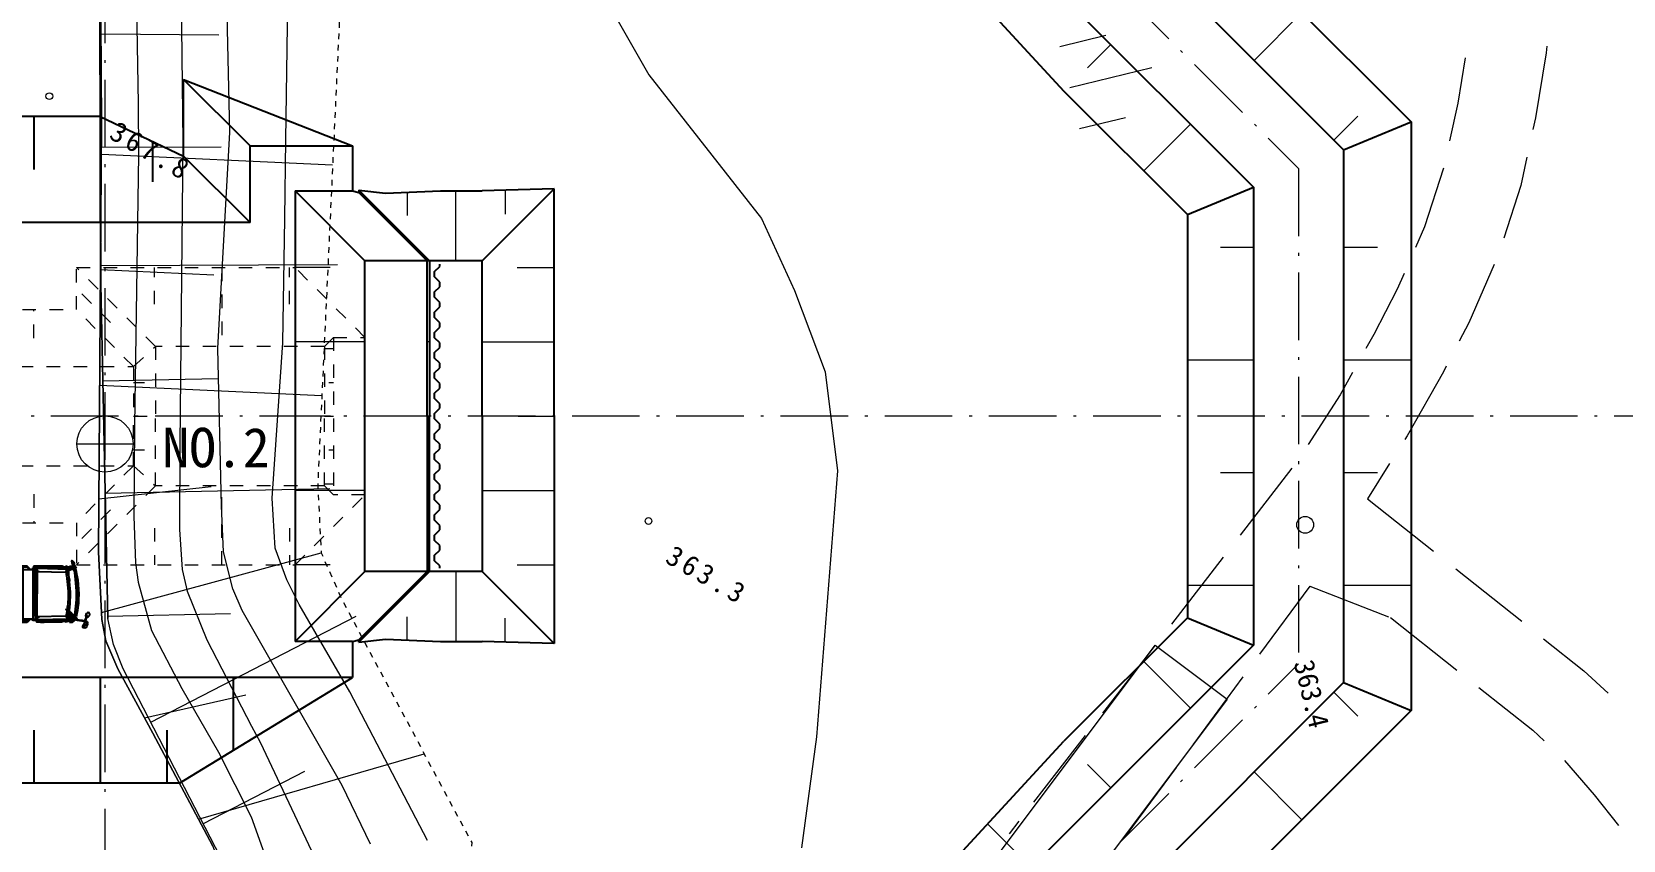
# Model space of a CAD drawing. Header units: millimetres. Extents: x -2078669 to -1085629, y -5987148 to 310365.
# Drawn here: x -1704799 to -1634178, y -1069783 to -1033885 of the extents above; entities that cross this region are included whole.
import ezdxf

# ---------------------------------------------------------------- set-up
doc = ezdxf.new("R2010")
doc.units = ezdxf.units.MM
doc.header["$LTSCALE"] = 500
for name, pattern in [('561019', [1, 0.5, -0.5]), ('SXF_一点短鎖線', [9.25, 6, -1.5, 0.25, -1.5]), ('SXF_跳び破線', [12, 6, -6])]:
    doc.linetypes.add(name, pattern=pattern)
for name, color, linetype, lineweight in [('D-BGD', 7, 'Continuous', 13), ('D-BMK', 2, 'SXF_一点短鎖線', 13), ('D-BMK-HTXT', 7, 'Continuous', 13), ('D-BMK-OTRS', 7, 'Continuous', 13), ('D-BYP-STR1', 2, 'Continuous', 13), ('D-BYP-STR2', 6, 'Continuous', 25), ('D-BYP-STR4', 6, 'Continuous', 25), ('D-BYP-STR8', 5, 'Continuous', 25), ('D-BYP-STRA', 1, 'Continuous', 25), ('D-BYP-STRB', 5, 'Continuous', 25), ('●予備設計_LP横断', 7, 'Continuous', 13)]:
    doc.layers.add(name, color=color, linetype=linetype, lineweight=lineweight)
doc.styles.add('MS ゴシック', font='MS Gothic.ttf')

# ---------------------------------------------------------------- blocks, each defined once
blk = doc.blocks.new('M7312')
at = {"layer": '●予備設計_LP横断', "linetype": 'Continuous', "lineweight": 20}
blk.add_circle((0, -0.001), 0.15, dxfattribs=at)
blk = doc.blocks.new('河川平面')
at = {"layer": 'D-BGD', "linetype": 'Continuous'}
for p, q in [((1609238, -2766470), (1614464, -2766521)), ((1651783, -2767035), (1653823, -2766540)), ((1652225, -2768857), (1655869, -2767971)), ((1652667, -2770680), (1654708, -2770184)), ((1609209, -2771511), (1614564, -2771486)), ((1609254, -2771817), (1619516, -2772295)), ((1609236, -2776763), (1619734, -2776719)), ((1609215, -2776945), (1614246, -2777180)), ((1609323, -2781888), (1614441, -2781774)), ((1609177, -2782074), (1619038, -2782534)), ((1662090, -2785764, 363402), (1659797, -2788731, 363430)), ((1666424, -2785556, 363405), (1665440, -2787120, 363360)), ((1609138, -2787126), (1614121, -2786576)), ((1609423, -2786871), (1619389, -2786671)), ((1665440, -2787120, 363360), (1668378, -2789450, 363317)), ((1609259, -2792174), (1619008, -2789521)), ((1659033, -2789720, 363439), (1656740, -2792687, 363467)), ((1669358, -2790227, 363303), (1672296, -2792557, 363260)), ((1662877, -2790999, 363310), (1660652, -2794018, 363366)), ((1662877, -2790999, 363310), (1666372, -2792357, 363310)), ((1609527, -2792329), (1614990, -2792216)), ((1611452, -2797046), (1620560, -2792338)), ((1666469, -2792395, 363310), (1669405, -2794727, 363268)), ((1655975, -2793677, 363477), (1653682, -2796644, 363505)), ((1659912, -2795023, 363384), (1657688, -2798043, 363440)), ((1611174, -2796846), (1615671, -2795821)), ((1652918, -2797632, 363514), (1650625, -2800600, 363542)), ((1613564, -2801355), (1623583, -2798449)), ((1613780, -2801544), (1618279, -2799216)), ((1656947, -2799049, 363459), (1654723, -2802068, 363515)), ((1649548, -2802003, 363555), (1649983, -2801431, 363550))]:
    blk.add_line(p, q, dxfattribs=at)
at = {"layer": 'D-BGD', "linetype": 'Continuous', "flags": 128}
for points in [[(1614196, -2802555), (1611544, -2797523), (1610785, -2796134), (1609990, -2794678), (1609448, -2793437), (1609275, -2792488), (1609120, -2789483), (1609265, -2770458), (1609158, -2754356), (1608991, -2733247), (1608817, -2713807), (1608555, -2699081), (1609014, -2666342), (1609021, -2620514)], [(1608555, -2699081), (1608817, -2713807), (1608991, -2733247), (1609158, -2754356), (1609265, -2770458), (1609120, -2789483)], [(1609120, -2789483), (1609275, -2792488), (1609448, -2793437), (1609990, -2794678), (1610785, -2796134), (1611544, -2797523), (1614196, -2802555), (1615082, -2805064), (1615231, -2805958), (1615273, -2807092), (1615472, -2812388), (1615628, -2817764), (1615471, -2822577), (1615363, -2823344), (1615029, -2824221), (1612556, -2828756), (1610099, -2832855), (1609457, -2834072), (1609409, -2834630), (1609279, -2836167)], [(1624340, -2870692), (1622973, -2865288), (1622060, -2860204), (1621936, -2855896), (1622101, -2850193), (1622392, -2845766), (1623449, -2840970), (1624701, -2837344), (1626776, -2832753), (1629062, -2829134), (1631526, -2825504), (1635922, -2820190), (1637930, -2817762), (1645470, -2807698), (1656020, -2793627), (1659220, -2796026)], [(1659220, -2796026), (1648671, -2810097), (1641073, -2820237), (1639084, -2822643), (1634729, -2827907), (1632408, -2831326), (1630307, -2834654), (1628422, -2838824), (1627305, -2842057), (1626363, -2846332), (1626097, -2850383), (1625937, -2855896), (1626050, -2859790), (1626886, -2864443), (1628320, -2870115), (1628491, -2870692)]]:
    blk.add_lwpolyline(points, dxfattribs=at)
for points, elevation in [([(1610013, -2620514), (1610004, -2655012), (1609981, -2662598), (1609913, -2668183), (1609452, -2691949), (1609445, -2695730), (1609534, -2701509), (1610811, -2765298), (1610885, -2769571), (1610897, -2771846), (1610716, -2783859), (1610693, -2787913), (1610772, -2789970), (1610879, -2790832), (1611484, -2792973), (1612825, -2795553), (1614449, -2798377), (1615902, -2801242), (1616987, -2804270)], 367000), ([(1611715, -2620514), (1611197, -2668195), (1611105, -2685482), (1611228, -2700780), (1611946, -2745632), (1612011, -2749082), (1612060, -2750532), (1612325, -2753298), (1612593, -2757485), (1612783, -2763612), (1612864, -2771282), (1612734, -2784705), (1612727, -2788483), (1612845, -2790265), (1613065, -2791226), (1613931, -2793393), (1615912, -2797217), (1616301, -2797929), (1618572, -2802762)], 366000), ([(1621190, -2802460), (1619945, -2799860), (1615503, -2792088), (1615083, -2791125), (1614669, -2789480), (1614591, -2787428), (1614424, -2780447), (1614954, -2770848), (1614660, -2757775), (1613687, -2747587), (1613373, -2737098), (1613203, -2724566), (1612724, -2704239), (1612726, -2695354), (1612599, -2678222), (1612988, -2655305), (1612966, -2630582), (1613359, -2620514)], 365000), ([(1623725, -2802293), (1620285, -2795694), (1618029, -2791812), (1617489, -2790721), (1616969, -2789309), (1616837, -2787094), (1617312, -2780196), (1617397, -2774676), (1617446, -2771179), (1617614, -2759007), (1617664, -2755279), (1617387, -2752525), (1616960, -2744706), (1616414, -2735865), (1615549, -2723449), (1615307, -2713395), (1614941, -2697350), (1614969, -2677393), (1615114, -2657274), (1614817, -2649187), (1615162, -2637051), (1615483, -2631247), (1615858, -2622408), (1615920, -2620514)], 364000), ([(1617118, -2692517), (1617295, -2704845), (1617707, -2719180), (1618258, -2729775), (1619284, -2738394), (1620512, -2741723), (1621690, -2743916), (1623569, -2746498), (1626274, -2750869), (1627187, -2753428), (1627773, -2755690), (1628854, -2759670), (1629723, -2761569), (1633551, -2768293), (1638543, -2774672), (1640014, -2777876), (1641376, -2781486), (1641915, -2785883), (1640984, -2797690), (1640322, -2802625)], 363000)]:
    blk.add_lwpolyline(points, dxfattribs=dict(at, elevation=elevation))
at = {"layer": 'D-BGD', "linetype": '561019', "flags": 128}
blk.add_lwpolyline([(1618950, -2620514), (1618959, -2621129), (1618665, -2658302), (1618663, -2658627), (1618571, -2661701), (1617747, -2689368), (1618403, -2710987), (1619104, -2730441), (1619135, -2731637), (1619943, -2763133), (1618853, -2786511), (1619008, -2789521), (1619927, -2791602), (1625688, -2802391), (1625125, -2825293), (1624564, -2827572), (1623496, -2829911), (1618630, -2838640), (1618342, -2840170), (1618771, -2861642), (1618913, -2870692)], dxfattribs=at)
at = {"layer": 'D-BGD', "linetype": 'Continuous', "extrusion": (0.011, -0.016721, 0.9998), "elevation": 427950}
blk.add_lwpolyline([(-126043, -3221876), (-127420, -3223375), (-128646, -3224574)], dxfattribs=at)
at = {"layer": 'D-BGD', "linetype": 'Continuous', "extrusion": (0.003297, -0.014377, 0.999891), "elevation": 408654}
blk.add_lwpolyline([(1672190, -2761438), (1672166, -2761730), (1671685, -2764614), (1671574, -2765135)], dxfattribs=at)
at = {"layer": 'D-BGD', "linetype": 'Continuous', "extrusion": (0.637031, -0.216842, 0.73971), "elevation": 1933013}
blk.add_lwpolyline([(-2086799, -1584962), (-2089538, -1585018), (-2090541, -1584904)], dxfattribs=at)
at = {"layer": 'D-BGD', "linetype": 'Continuous', "extrusion": (0.006544, -0.014921, 0.999867), "elevation": 415583}
blk.add_lwpolyline([(1670106, -2766054), (1669839, -2767311), (1669077, -2769655)], dxfattribs=at)
at = {"layer": 'D-BGD', "linetype": 'Continuous', "extrusion": (-0.684496, 0.348215, 0.640478), "elevation": -1878045}
blk.add_lwpolyline([(1717192, 2039316), (1720014, 2039574), (1720930, 2039565)], dxfattribs=at)
at = {"layer": 'D-BGD', "linetype": 'Continuous', "extrusion": (0.027922, -0.031077, 0.999127), "elevation": 496062}
blk.add_lwpolyline([(-620640, -3163729), (-621711, -3164088), (-624238, -3164783)], dxfattribs=at)
at = {"layer": 'D-BGD', "linetype": 'Continuous', "extrusion": (-0.178485, 0.087118, 0.980078), "elevation": -183936}
blk.add_lwpolyline([(1767339, 2737775), (1767624, 2737768), (1770888, 2737563), (1771081, 2737542)], dxfattribs=at)
at = {"layer": 'D-BGD', "linetype": 'Continuous', "extrusion": (-0.0135, -0.035404, 0.999282), "elevation": 439292}
blk.add_lwpolyline([(2558692, -1998658), (2560862, -1999344), (2562227, -1999898)], dxfattribs=at)
at = {"layer": 'D-BGD', "linetype": 'Continuous', "extrusion": (-0.040229, -0.068491, 0.99684), "elevation": 486376}
blk.add_lwpolyline([(2856124, -1530677), (2859144, -1531106), (2859828, -1531257)], dxfattribs=at)
at = {"layer": 'D-BGD', "linetype": 'Continuous', "extrusion": (0.426372, 0.34905, 0.834488), "elevation": 40004}
blk.add_lwpolyline([(-3226130, 598530), (-3228142, 598479), (-3229880, 598513)], dxfattribs=at)
at = {"layer": 'D-BGD', "linetype": 'Continuous'}
for points in [[(1615473, -2813810, 368400), (1615503, -2805510, 368350), (1615442, -2805095, 368370), (1615373, -2804813, 368380), (1615226, -2804347, 368420), (1610224, -2794667, 368260), (1609794, -2793590, 368280), (1609534, -2792437, 368300), (1609236, -2777605, 368510), (1609158, -2758979, 368490), (1609245, -2738601, 368470), (1609119, -2714860, 368280), (1609038, -2675632, 368370), (1609172, -2662075, 368370), (1609082, -2627858, 368360), (1609044, -2620514, 368307)], [(1609119, -2714860, 368280), (1609245, -2738601, 368470), (1609158, -2758979, 368490), (1609236, -2777605, 368510), (1609534, -2792437, 368300)], [(1667071, -2777112, 363442), (1666765, -2777812, 363500), (1665726, -2779822, 363480), (1665371, -2780449, 363471)], [(1615473, -2813810, 368400), (1615503, -2805510, 368350), (1615442, -2805095, 368370), (1615373, -2804813, 368380), (1615226, -2804347, 368420), (1610224, -2794667, 368260), (1609794, -2793590, 368280), (1609534, -2792437, 368300)]]:
    blk.add_polyline3d(points, dxfattribs=at)
blk.add_circle((1662676, -2788277, 363380), 375, dxfattribs=at)
at = {"layer": 'D-BGD', "linetype": 'Continuous', "lineweight": 20, "xscale": 1000, "yscale": 1000, "zscale": 1000, "rotation": 330.1091246385173}
for p in [(1606945, -2769242, 367818), (1633536, -2788108, 363288)]:
    blk.add_blockref('M7312', p, dxfattribs=at)
at = {"layer": 'D-BGD', "linetype": 'Continuous', "style": 'MS ゴシック'}
blk.add_text('363.4', height=900, rotation=283.66942, dxfattribs=at).set_placement((1662163, -2794404))
at = {"layer": 'D-BGD', "linetype": 'Continuous', "char_height": 900, "attachment_point": 7, "rotation": 330.10912, "line_spacing_factor": 0.722892, "style": 'MS ゴシック'}
for s, insert in [('\\T1.284;367.8', (1609538, -2771104, 367818)), ('\\T1.284;363.3', (1634216, -2789936, 363288))]:
    blk.add_mtext(s, dxfattribs=dict(at, insert=insert))
blk = doc.blocks.new('A$C6c6b6068')
at = {"layer": 'D-BYP-STRB'}
for p, q in [((7303, 2825), (7280, 2806)), ((7398, 2671), (7303, 2825)), ((292, 2654), (0, 2654)), ((0, 2654), (0, 2620)), ((0, 420), (0, 2620)), ((0, 2620), (5469, 2620)), ((42, 2620), (42, 420)), ((5038, 2687), (97, 2687)), ((97, 2687), (97, 354)), ((292, 2687), (292, 2620)), ((3595, 2765), (968, 2765)), ((968, 2765), (968, 2687)), ((2120, 2465), (1230, 2465)), ((2120, 2165), (1230, 2165)), ((3392, 2465), (2502, 2465)), ((3392, 2165), (2502, 2165)), ((3595, 2711), (3595, 2765)), ((3673, 2711), (3595, 2711)), ((3728, 2765), (3673, 2711)), ((3746, 2720), (3713, 2687)), ((5217, 2765), (3728, 2765)), ((5214, 2720), (3746, 2720)), ((4707, 2687), (4707, 2620)), ((5038, 354), (5038, 2687)), ((5310, 2620), (5214, 2720)), ((5357, 2620), (5217, 2765)), ((5317, 2661), (5293, 2638)), ((5555, 2645), (5428, 2646)), ((5469, 2620), (5469, 420)), ((5470, 2127), (5553, 2087)), ((5552, 2209), (5479, 2173)), ((5479, 2173), (5554, 2144)), ((5555, 2770), (5550, 638)), ((5592, 2474), (5591, 2770)), ((7097, 2722), (5593, 2723)), ((5651, 2513), (5650, 535)), ((6935, 2486), (5651, 2513)), ((5666, 2723), (5712, 2660)), ((5762, 2723), (5807, 2661)), ((6089, 2723), (6086, 2656)), ((6167, 2771), (6167, 2654)), ((6194, 2723), (6264, 2651)), ((6936, 2774), (6892, 2722)), ((7029, 2722), (6936, 2774)), ((7057, 2498), (6992, 2497)), ((7008, 2549), (7042, 2653)), ((7047, 2542), (7008, 2549)), ((7042, 2653), (7330, 2784)), ((7080, 2629), (7047, 2542)), ((7345, 2750), (7080, 2629)), ((7323, 2702), (7266, 2636)), ((7280, 2806), (7297, 2770)), ((7294, 2579), (7398, 2671)), ((7311, 2734), (7323, 2702)), ((7398, 2671), (7323, 2702)), ((7102, 2062), (7001, 2062)), ((2120, 875), (1230, 875)), ((3392, 875), (2502, 875)), ((5550, 1004), (5475, 963)), ((5550, 954), (5475, 915)), ((5475, 915), (5550, 866)), ((5524, 600), (5524, 880)), ((7110, 992), (7004, 993)), ((0, 387), (0, 420)), ((5469, 420), (0, 420)), ((292, 387), (0, 387)), ((97, 354), (5038, 354)), ((292, 420), (292, 354)), ((968, 275), (968, 354)), ((3595, 275), (968, 275)), ((2120, 575), (1230, 575)), ((3392, 575), (2502, 575)), ((3673, 330), (3595, 330)), ((3595, 330), (3595, 275)), ((3728, 275), (3673, 330)), ((5217, 275), (3728, 275)), ((4704, 420), (4704, 354)), ((5038, 354), (5195, 354)), ((5082, 420), (5082, 354)), ((5195, 354), (5195, 420)), ((5357, 420), (5217, 275)), ((5294, 404), (5319, 381)), ((5424, 391), (5424, 420)), ((5484, 362), (5424, 391)), ((5588, 403), (5426, 402)), ((5594, 363), (5484, 362)), ((5705, 390), (5524, 600)), ((5588, 372), (5588, 522)), ((5627, 331), (5588, 372)), ((7098, 331), (5627, 331)), ((5650, 535), (6937, 557)), ((5705, 390), (5670, 331)), ((6989, 416), (5705, 390)), ((5806, 391), (5763, 331)), ((6090, 398), (6088, 332)), ((6161, 399), (6163, 277)), ((6263, 401), (6196, 331)), ((6938, 277), (6876, 330)), ((7044, 331), (6938, 277)), ((7856, 575), (7753, 349)), ((7803, 339), (7895, 560)), ((7895, 560), (7856, 575))]:
    blk.add_line(p, q, dxfattribs=at)
for centre, major_axis in [((1230, 2615), (0, 150)), ((1230, 2315), (0, 150)), ((2502, 2615), (0, 150)), ((2502, 2315), (0, 150)), ((2120, 725), (0, -150)), ((3392, 725), (0, -150)), ((2120, 425), (0, -150)), ((3392, 425), (0, -150))]:
    blk.add_ellipse(centre, major_axis=major_axis, ratio=0.433333, start_param=0, end_param=3.141593, dxfattribs=at)
at = {"layer": 'D-BYP-STRB', "extrusion": (0, 0, -1)}
for centre, major_axis in [((2120, 2615), (0, 150)), ((2120, 2315), (0, 150)), ((3392, 2615), (0, 150)), ((3392, 2315), (0, 150)), ((1230, 725), (0, -150)), ((2502, 725), (0, -150)), ((1230, 425), (0, -150)), ((2502, 425), (0, -150))]:
    blk.add_ellipse(centre, major_axis=major_axis, ratio=0.433333, start_param=0, end_param=3.141593, dxfattribs=at)
at = {"layer": 'D-BYP-STRB'}
for points, knots in [([(7303, 2825), (7305, 2844), (7291, 2878), (7287, 2891), (7282, 2905), (7251, 2972), (7243, 2980), (7235, 2988), (7212, 3003), (7201, 3003), (7190, 3003), (7175, 3000), (7175, 2990), (7175, 2980), (7185, 2957), (7190, 2943), (7194, 2930), (7238, 2802), (7238, 2802)], [0, 0, 0, 0, 1, 1, 1, 2, 2, 2, 3, 3, 3, 4, 4, 4, 5, 5, 5, 6, 6, 6, 6]), ([(5491, 2686), (5491, 2686), (5434, 2663), (5432, 2658), (5429, 2652), (5423, 2626), (5425, 2620)], [1, 1, 1, 1, 2, 2, 2, 3, 3, 3, 3]), ([(6845, 2722), (6836, 2725), (6794, 2771), (6718, 2771), (6696, 2771), (5491, 2770), (5491, 2770)], [0, 0, 0, 0, 1, 1, 1, 2, 2, 2, 2]), ([(6968, 2630), (6968, 2630), (5732, 2672), (5700, 2659), (5668, 2646), (5595, 2516), (5592, 2474), (5589, 2433), (5586, 1520), (5586, 1520)], [0, 0, 0, 0, 1, 1, 1, 2, 2, 2, 3, 3, 3, 3]), ([(5591, 2676), (5591, 2676), (5642, 2611), (5656, 2597), (5669, 2584), (5745, 2520), (5763, 2513)], [1, 1, 1, 1, 2, 2, 2, 3, 3, 3, 3]), ([(5684, 2576), (5659, 2547), (5621, 2481), (5621, 2452), (5621, 2423), (5617, 644), (5617, 628), (5617, 612), (5620, 572), (5623, 556)], [0, 0, 0, 0, 1, 1, 1, 2, 2, 2, 3, 3, 3, 3]), ([(6984, 2602), (6968, 2598), (6947, 2573), (6935, 2540), (6922, 2507), (6930, 2528), (6943, 2462), (6955, 2396), (7038, 1856), (7038, 1520)], [0, 0, 0, 0, 1, 1, 1, 2, 2, 2, 3, 3, 3, 3]), ([(7026, 2604), (7021, 2601), (7008, 2597), (7004, 2597), (7000, 2597), (6985, 2599), (6980, 2605), (6975, 2611), (6968, 2623), (6968, 2630), (6968, 2636), (7097, 2700), (7097, 2700)], [0, 0, 0, 0, 1, 1, 1, 2, 2, 2, 3, 3, 3, 4, 4, 4, 4]), ([(6990, 2509), (6990, 2509), (6994, 2540), (7001, 2544), (7008, 2549), (7006, 2552), (7009, 2552)], [2, 2, 2, 2, 3, 3, 3, 4, 4, 4, 4]), ([(7064, 2415), (7047, 2415), (6990, 2422), (6990, 2448), (6990, 2474), (6990, 2509), (6990, 2509)], [0, 0, 0, 0, 1, 1, 1, 2, 2, 2, 2]), ([(7033, 2240), (7031, 2244), (7027, 2249), (7027, 2253), (7027, 2257), (7036, 2263), (7036, 2263)], [11, 11, 11, 11, 12, 12, 12, 13, 13, 13, 13]), ([(7036, 2263), (7047, 2257), (7061, 2251), (7069, 2245), (7076, 2240), (7077, 2241), (7081, 2223), (7084, 2204), (7094, 2125), (7093, 2112), (7093, 2098), (7088, 2095), (7083, 2091), (7078, 2088), (7068, 2082), (7065, 2081), (7061, 2080), (7050, 2079), (7050, 2085), (7050, 2090), (7050, 2097), (7056, 2101), (7062, 2104), (7071, 2102), (7076, 2112), (7080, 2122), (7072, 2209), (7067, 2219), (7062, 2229), (7066, 2231), (7058, 2233), (7050, 2235), (7034, 2237), (7033, 2240)], [0, 0, 0, 0, 1, 1, 1, 2, 2, 2, 3, 3, 3, 4, 4, 4, 5, 5, 5, 6, 6, 6, 7, 7, 7, 8, 8, 8, 9, 9, 9, 10, 10, 10, 11, 11, 11, 11]), ([(7054, 2525), (7049, 2561), (7063, 2570), (7088, 2586), (7112, 2602), (7196, 2639), (7237, 2639), (7270, 2639), (7278, 2616), (7290, 2592)], [2, 2, 2, 2, 3, 3, 3, 4, 4, 4, 5, 5, 5, 5]), ([(7238, 2802), (7238, 2802), (7244, 2795), (7255, 2795), (7266, 2795), (7280, 2806), (7280, 2806)], [6, 6, 6, 6, 7, 7, 7, 8, 8, 8, 8]), ([(7351, 2164), (7351, 2164), (7374, 2167), (7387, 2166), (7399, 2165), (7411, 2154), (7417, 2141), (7423, 2128), (7433, 2042), (7430, 2026), (7428, 2010), (7412, 1997), (7404, 1994), (7397, 1992), (7366, 1993), (7366, 1993)], [0, 0, 0, 0, 1, 1, 1, 2, 2, 2, 3, 3, 3, 4, 4, 4, 5, 5, 5, 5]), ([(5553, 2038), (5543, 2039), (5516, 2009), (5513, 2000), (5511, 1991), (5516, 1551), (5516, 1520)], [0, 0, 0, 0, 1, 1, 1, 2, 2, 2, 2]), ([(7475, 1982), (7468, 1953), (7435, 1945), (7426, 1943), (7418, 1941), (7405, 1939), (7397, 1938), (7388, 1937), (7372, 1938), (7372, 1938)], [3, 3, 3, 3, 4, 4, 4, 5, 5, 5, 6, 6, 6, 6]), ([(6978, 796), (6975, 743), (6937, 583), (6937, 557), (6937, 532), (6946, 501), (6954, 483), (6963, 466), (6995, 442), (6995, 442)], [0, 0, 0, 0, 1, 1, 1, 2, 2, 2, 3, 3, 3, 3]), ([(6960, 872), (6960, 872), (7164, 688), (7273, 594), (7383, 501), (7384, 485), (7437, 407)], [3, 3, 3, 3, 4, 4, 4, 5, 5, 5, 5]), ([(7050, 976), (7047, 971), (7044, 964), (7050, 961), (7055, 959), (7069, 955), (7072, 951), (7076, 948), (7079, 943), (7079, 937), (7079, 931), (7068, 835), (7062, 829), (7056, 823), (7051, 821), (7048, 821), (7044, 821), (7022, 816), (7022, 816)], [6, 6, 6, 6, 7, 7, 7, 8, 8, 8, 9, 9, 9, 10, 10, 10, 11, 11, 11, 12, 12, 12, 12]), ([(7045, 800), (7056, 800), (7069, 800), (7076, 806), (7082, 812), (7080, 810), (7084, 821), (7088, 833), (7099, 923), (7098, 940), (7098, 957), (7091, 961), (7087, 967), (7082, 973), (7066, 982), (7062, 980), (7058, 978), (7052, 980), (7050, 976)], [0, 0, 0, 0, 1, 1, 1, 2, 2, 2, 3, 3, 3, 4, 4, 4, 5, 5, 5, 6, 6, 6, 6]), ([(7429, 1037), (7435, 1014), (7419, 924), (7414, 914), (7410, 904), (7395, 896), (7386, 892), (7376, 889), (7352, 892), (7352, 892)], [2, 2, 2, 2, 3, 3, 3, 4, 4, 4, 5, 5, 5, 5]), ([(7368, 1063), (7368, 1063), (7387, 1065), (7397, 1062), (7407, 1060), (7425, 1052), (7429, 1037)], [0, 0, 0, 0, 1, 1, 1, 2, 2, 2, 2]), ([(7873, 507), (7895, 507), (7989, 550), (7989, 632), (7989, 707), (7943, 709), (7928, 709), (7883, 709), (7806, 645), (7806, 569), (7806, 529), (7817, 522), (7832, 522)], [0, 0, 0, 0, 1, 1, 1, 2, 2, 2, 3, 3, 3, 4, 4, 4, 4]), ([(6851, 329), (6838, 312), (6747, 282), (6701, 282), (6655, 282), (5652, 268), (5644, 280), (5636, 293), (5588, 372), (5588, 372)], [0, 0, 0, 0, 1, 1, 1, 2, 2, 2, 3, 3, 3, 3]), ([(6992, 690), (6988, 679), (6983, 647), (6983, 628), (6983, 608), (6985, 579), (6990, 556), (6996, 533), (7005, 532), (7005, 532)], [1, 1, 1, 1, 2, 2, 2, 3, 3, 3, 4, 4, 4, 4]), ([(6989, 416), (7011, 416), (7109, 389), (7128, 382), (7147, 376), (7168, 370), (7180, 365), (7192, 360), (7209, 350), (7209, 350)], [0, 0, 0, 0, 1, 1, 1, 2, 2, 2, 3, 3, 3, 3]), ([(7033, 514), (7031, 493), (7027, 482), (7019, 468), (7012, 455), (6995, 442), (6995, 442)], [0, 0, 0, 0, 1, 1, 1, 2, 2, 2, 2]), ([(7009, 524), (7009, 524), (7008, 522), (7004, 529), (7001, 535), (7002, 537), (7004, 547)], [5, 5, 5, 5, 6, 6, 6, 7, 7, 7, 7]), ([(7004, 547), (7007, 556), (7018, 562), (7031, 562), (7043, 562), (7060, 554), (7060, 554)], [7, 7, 7, 7, 8, 8, 8, 9, 9, 9, 9]), ([(7832, 283), (7843, 276), (7815, 297), (7788, 300), (7760, 304), (7525, 349), (7503, 351), (7481, 353), (7421, 362), (7389, 368), (7356, 374), (7275, 391), (7255, 396), (7234, 400), (7149, 428), (7120, 434), (7091, 440), (7019, 467), (7019, 467)], [11, 11, 11, 11, 12, 12, 12, 13, 13, 13, 14, 14, 14, 15, 15, 15, 16, 16, 16, 17, 17, 17, 17]), ([(7098, 281), (7098, 281), (7171, 284), (7187, 285), (7203, 285), (7264, 302), (7330, 379)], [4, 4, 4, 4, 5, 5, 5, 6, 6, 6, 6]), ([(7258, 475), (7258, 475), (7257, 469), (7257, 456), (7257, 443), (7243, 428), (7239, 428), (7236, 428), (7225, 433), (7225, 433)], [1, 1, 1, 1, 2, 2, 2, 3, 3, 3, 4, 4, 4, 4]), ([(7512, 391), (7744, 351), (7815, 339), (7841, 329), (7866, 320), (7881, 304), (7882, 297), (7883, 289), (7888, 275), (7885, 263), (7883, 251), (7882, 240), (7876, 227), (7870, 213), (7859, 185), (7859, 185)], [3, 3, 3, 3, 4, 4, 4, 5, 5, 5, 6, 6, 6, 7, 7, 7, 8, 8, 8, 8]), ([(7661, 76), (7661, 76), (7661, 66), (7668, 60), (7676, 54), (7682, 47), (7691, 45), (7701, 42), (7741, 42), (7746, 46)], [2, 2, 2, 2, 3, 3, 3, 4, 4, 4, 5, 5, 5, 5]), ([(7750, 35), (7750, 35), (7740, 57), (7743, 64), (7747, 71), (7747, 71), (7747, 71)], [5, 5, 5, 5, 6, 6, 6, 7, 7, 7, 7]), ([(7894, 223), (7894, 223), (7850, 77), (7847, 70), (7843, 63), (7825, 28), (7818, 24), (7811, 21), (7791, 18), (7782, 22), (7772, 25), (7750, 35), (7750, 35)], [1, 1, 1, 1, 2, 2, 2, 3, 3, 3, 4, 4, 4, 5, 5, 5, 5])]:
    blk.add_open_spline(points, degree=3, knots=knots, dxfattribs=at)
for points in [[(7288, 2962), (7288, 2962), (7256, 2956), (7256, 2956)], [(7321, 2859), (7321, 2859), (7298, 2944), (7288, 2962)], [(7297, 2856), (7297, 2856), (7321, 2859), (7321, 2859)], [(5491, 2770), (5491, 2770), (5489, 2687), (5489, 2687)], [(5555, 2685), (5555, 2685), (5491, 2686), (5491, 2686)], [(5637, 2723), (5637, 2723), (5591, 2676), (5591, 2676)], [(7139, 1520), (7139, 1763), (7061, 2476), (7054, 2525)], [(7097, 2678), (7097, 2678), (7098, 2772), (7098, 2772)], [(7098, 2772), (7098, 2772), (7124, 2773), (7145, 2772)], [(7145, 2772), (7176, 2772), (7213, 2762), (7238, 2743)], [(7233, 2699), (7250, 2687), (7279, 2668), (7286, 2659)], [(7275, 2718), (7293, 2705), (7302, 2696), (7310, 2687)], [(7290, 2592), (7308, 2556), (7394, 1896), (7394, 1520)], [(7323, 2605), (7339, 2583), (7398, 2292), (7398, 2230)], [(7343, 2229), (7343, 2229), (7381, 2232), (7395, 2230)], [(7357, 2635), (7370, 2606), (7505, 2131), (7505, 1520)], [(7395, 2230), (7419, 2228), (7448, 2217), (7455, 2188)], [(7455, 2188), (7458, 2177), (7482, 2011), (7475, 1982)], [(5516, 1520), (5516, 1505), (5515, 1028), (5515, 1028)], [(5586, 1520), (5586, 1520), (5586, 602), (5586, 602)], [(7038, 1520), (7038, 1189), (6992, 929), (6984, 851)], [(7053, 557), (7080, 631), (7139, 1217), (7139, 1520)], [(7394, 1520), (7394, 1283), (7338, 691), (7310, 563)], [(7505, 1520), (7505, 931), (7380, 496), (7380, 496)], [(7453, 1520), (7453, 1417), (7436, 1137), (7434, 1113)], [(7437, 1946), (7448, 1899), (7453, 1634), (7453, 1520)], [(5515, 1028), (5515, 1028), (5550, 1027), (5550, 1027)], [(6928, 840), (6928, 840), (6960, 872), (6960, 872)], [(7245, 562), (7245, 562), (6928, 840), (6928, 840)], [(7046, 737), (7034, 733), (6997, 710), (6992, 690)], [(7401, 823), (7402, 794), (7354, 561), (7341, 536)], [(7401, 823), (7393, 822), (7345, 823), (7345, 823)], [(7372, 1118), (7387, 1119), (7406, 1116), (7421, 1112)], [(7452, 865), (7446, 840), (7413, 825), (7401, 823)], [(7421, 1112), (7444, 1106), (7464, 1093), (7471, 1073)], [(7471, 1073), (7477, 1055), (7457, 887), (7452, 865)], [(3746, 321), (3746, 321), (3721, 345), (3713, 354)], [(5214, 321), (5214, 321), (3746, 321), (3746, 321)], [(5310, 420), (5240, 348), (5214, 321), (5214, 321)], [(5544, 643), (5539, 646), (5525, 644), (5525, 644)], [(5685, 480), (5674, 494), (5562, 631), (5544, 643)], [(5589, 376), (5596, 396), (5636, 435), (5651, 451)], [(5651, 451), (5681, 483), (5731, 521), (5762, 539)], [(6995, 442), (6995, 442), (6991, 419), (6991, 419)], [(6991, 419), (6991, 419), (7118, 337), (7118, 337)], [(7225, 433), (7225, 433), (7009, 524), (7009, 524)], [(7060, 554), (7060, 554), (7204, 487), (7204, 487)], [(7204, 487), (7204, 487), (7068, 621), (7068, 621)], [(7074, 669), (7074, 669), (7258, 475), (7258, 475)], [(7111, 334), (7097, 336), (7098, 331), (7098, 331)], [(7098, 331), (7098, 331), (7098, 281), (7098, 281)], [(7224, 353), (7184, 334), (7136, 329), (7111, 334)], [(7287, 388), (7273, 372), (7245, 362), (7224, 353)], [(7377, 414), (7366, 432), (7301, 509), (7245, 562)], [(7254, 442), (7254, 442), (7361, 416), (7361, 416)], [(7296, 506), (7298, 484), (7285, 443), (7282, 436)], [(7328, 475), (7328, 466), (7319, 432), (7315, 428)], [(7361, 416), (7361, 416), (7425, 406), (7425, 406)], [(7425, 406), (7425, 406), (7459, 400), (7512, 391)], [(7774, 276), (7774, 276), (7661, 76), (7661, 76)], [(7747, 71), (7747, 71), (7816, 201), (7816, 201)], [(7834, 248), (7834, 248), (7774, 276), (7774, 276)], [(7812, 203), (7812, 203), (7831, 241), (7831, 241)], [(7859, 185), (7859, 185), (7812, 203), (7812, 203)], [(7831, 241), (7846, 281), (7831, 284), (7832, 283)], [(7876, 227), (7876, 227), (7894, 223), (7894, 223)]]:
    blk.add_open_spline(points, degree=3, dxfattribs=at)

msp = doc.modelspace()

# ---------------------------------------------------------------- linework, layer by layer
at = {"layer": 'D-BMK'}
for p, q in [((-1695712.2, -992825.1), (-1648584.6, -1039952.7)), ((-1648584.6, -1039952.7), (-1648584.6, -1061952.7)), ((-1695712.2, -1109080.4), (-1648584.6, -1061952.7))]:
    msp.add_line(p, q, dxfattribs=at)
at = {"layer": 'D-BMK', "linetype": 'SXF_一点短鎖線'}
msp.add_line((-1622324.6, -1050952.7), (-1736237.2, -1050952.7), dxfattribs=at)
at = {"layer": 'D-BMK', "linetype": 'SXF_一点短鎖線', "flags": 128}
msp.add_lwpolyline([(-1701552.5, -888013.4), (-1701552.5, -1138191.7)], dxfattribs=at)
msp.add_lwpolyline([(-1701552.5, -888013.4), (-1701552.5, -1138191.7)], dxfattribs=at)
at = {"layer": 'D-BMK-HTXT', "color": 7, "linetype": 'Continuous', "lineweight": 13}
msp.add_line((-1702802.5, -1052186.7, 329093), (-1700302.5, -1052186.7, -329093), dxfattribs=at)
msp.add_circle((-1701552.5, -1052186.7, 0), 1250, dxfattribs=at)
at = {"layer": 'D-BMK-OTRS', "color": 7, "linetype": 'Continuous', "lineweight": 13}
msp.add_line((-1701552.5, -1033399.3), (-1701552.5, -1034107.1), dxfattribs=at)
at = {"layer": 'D-BYP-STR1'}
for p, q in [((-1650555, -1035153.9), (-1648433.7, -1033032.6)), ((-1656918.9, -1034446.8), (-1657954.8, -1035482.7)), ((-1653383.4, -1037982.4), (-1655455.2, -1040054.1)), ((-1647019.4, -1038689.5), (-1645958.8, -1037628.8)), ((-1685985.2, -1044052.7), (-1685985.2, -1040952.7)), ((-1683800, -1040921), (-1683800, -1041979.6)), ((-1688745.6, -1042513.1), (-1690285.2, -1040973.4)), ((-1688135.2, -1041013.3), (-1688135.2, -1042035.3)), ((-1652049.5, -1043452.7), (-1650584.6, -1043452.7)), ((-1646584.6, -1043452.7), (-1645084.6, -1043452.7)), ((-1691564.5, -1044352.7), (-1693114.5, -1044352.7)), ((-1683264.5, -1044352.7), (-1681614.9, -1044352.7)), ((-1690014.5, -1047652.7), (-1693114.5, -1047652.7)), ((-1687155.9, -1047652.7), (-1687255.9, -1047652.7)), ((-1684814.5, -1047652.7), (-1681614.9, -1047652.7)), ((-1653514.5, -1048452.7), (-1650584.6, -1048452.7)), ((-1646584.6, -1048452.7), (-1643584.6, -1048452.7)), ((-1691539.6, -1050952.7), (-1693089.6, -1050952.7)), ((-1687205.9, -1050952.7), (-1687255.9, -1050952.7)), ((-1683214.7, -1050952.7), (-1681614.9, -1050952.7)), ((-1652049.5, -1053452.7), (-1650584.6, -1053452.7)), ((-1646584.6, -1053452.7), (-1645084.6, -1053452.7)), ((-1690014.5, -1054252.7), (-1693114.5, -1054252.7)), ((-1687155.9, -1054252.7), (-1687255.9, -1054252.7)), ((-1684814.5, -1054252.7), (-1681614.9, -1054252.7)), ((-1691564.5, -1057552.7), (-1693114.5, -1057552.7)), ((-1685985.2, -1057852.7), (-1685985.2, -1060952.7)), ((-1683264.5, -1057552.7), (-1681614.9, -1057552.7)), ((-1653514.5, -1058452.7), (-1650584.6, -1058452.7)), ((-1646584.6, -1058452.7), (-1643584.6, -1058452.7)), ((-1688745.6, -1059392.4), (-1690285.2, -1060932.1)), ((-1688135.2, -1060892.2), (-1688135.2, -1059870.2)), ((-1683800, -1060984.5), (-1683800, -1059925.9)), ((-1653383.4, -1063923.1), (-1655455.2, -1061851.4)), ((-1647019.4, -1063216), (-1645958.8, -1064276.7)), ((-1656918.9, -1067458.7), (-1657954.8, -1066422.8)), ((-1650555, -1066751.6), (-1648433.7, -1068872.9)), ((-1660454.5, -1070994.2), (-1662385.6, -1069063.1))]:
    msp.add_line(p, q, dxfattribs=at)
at = {"layer": 'D-BYP-STR1', "linetype": 'SXF_跳び破線', "ltscale": 0.2}
for p, q in [((-1702814.8, -1044352.7), (-1693114.5, -1044352.7)), ((-1699314.8, -1047852.7), (-1702814.8, -1044352.7)), ((-1702814.8, -1046222.7), (-1702814.8, -1044352.7)), ((-1699360.6, -1045982.1), (-1699360.6, -1044352.7)), ((-1696360.6, -1044352.7), (-1696360.6, -1047852.7)), ((-1693360.6, -1045982.1), (-1693360.6, -1044352.7)), ((-1690014.5, -1047453.1), (-1693114.5, -1044352.7)), ((-1701307.3, -1046795.2), (-1702814.8, -1045287.7)), ((-1718414.5, -1046222.7), (-1702814.8, -1046222.7)), ((-1704714.8, -1047487.7), (-1704714.8, -1046222.7)), ((-1700284.8, -1048752.7), (-1702814.8, -1046222.7)), ((-1700284.8, -1048752.7), (-1699314.8, -1047852.7)), ((-1691814.5, -1047852.7), (-1699314.8, -1047852.7)), ((-1699314.8, -1047852.7), (-1699314.8, -1050952.7)), ((-1691814.5, -1047852.7), (-1691414.9, -1047453.1)), ((-1691814.5, -1047852.7), (-1691814.5, -1050952.7)), ((-1691814.5, -1047952.7), (-1691414.9, -1047952.7)), ((-1691414.9, -1047453.1), (-1691414.9, -1054452.4)), ((-1691414.9, -1047453.1), (-1690014.5, -1047453.1)), ((-1720944.5, -1048752.7), (-1700284.8, -1048752.7)), ((-1700284.8, -1048752.7), (-1700284.8, -1050952.7)), ((-1700284.8, -1049452.7), (-1699799.8, -1049452.7)), ((-1691614.7, -1049452.7), (-1691414.9, -1049452.7)), ((-1700284.8, -1053152.7), (-1700284.8, -1050952.7)), ((-1700284.8, -1050952.7), (-1699314.8, -1050952.7)), ((-1699314.8, -1054052.7), (-1699314.8, -1050952.7)), ((-1691814.5, -1054052.7), (-1691814.5, -1050952.7)), ((-1691814.5, -1050952.7), (-1691414.9, -1050952.7)), ((-1700284.8, -1052452.7), (-1699799.8, -1052452.7)), ((-1691614.7, -1052452.7), (-1691414.9, -1052452.7)), ((-1720944.5, -1053152.7), (-1700284.8, -1053152.7)), ((-1700284.8, -1053152.7), (-1702814.8, -1055682.7)), ((-1700284.8, -1053152.7), (-1699314.8, -1054052.7)), ((-1699314.8, -1054052.7), (-1702814.8, -1057552.7)), ((-1691814.5, -1054052.7), (-1699314.8, -1054052.7)), ((-1696360.6, -1057552.7), (-1696360.6, -1054052.7)), ((-1691814.5, -1053952.7), (-1691414.9, -1053952.7)), ((-1691414.9, -1054452.4), (-1691814.5, -1054052.7)), ((-1704714.8, -1054417.7), (-1704714.8, -1055682.7)), ((-1693114.5, -1057552.7), (-1690014.5, -1054452.4)), ((-1690014.5, -1054452.4), (-1691414.9, -1054452.4)), ((-1718414.5, -1055682.7), (-1702814.8, -1055682.7)), ((-1701307.3, -1055110.2), (-1702814.8, -1056617.7)), ((-1702814.8, -1055682.7), (-1702814.8, -1057552.7)), ((-1699360.6, -1055923.4), (-1699360.6, -1057552.7)), ((-1693360.6, -1055923.4), (-1693360.6, -1057552.7)), ((-1702814.8, -1057552.7), (-1693114.5, -1057552.7))]:
    msp.add_line(p, q, dxfattribs=at)
at = {"layer": 'D-BYP-STR2'}
for p, q in [((-1681627.5, -1004081.4), (-1646584.6, -1039124.3)), ((-1682489, -1008876.8), (-1650584.6, -1040781.2)), ((-1658995.2, -1022471), (-1643584.6, -1037881.7)), ((-1667902.1, -1026868), (-1658995.2, -1036514.1)), ((-1658995.2, -1036514.1), (-1653514.5, -1041994.8)), ((-1646584.6, -1039124.3), (-1643584.6, -1037881.7)), ((-1643584.6, -1037881.7), (-1643584.6, -1064023.8)), ((-1646584.6, -1039124.3), (-1646584.6, -1062781.2)), ((-1690014.5, -1044052.7), (-1693114.5, -1040952.7)), ((-1690566.9, -1040952.7), (-1690285.2, -1041023.4)), ((-1690285.2, -1040923.4), (-1690285.2, -1041023.4)), ((-1687155.9, -1044052.7), (-1690285.2, -1040923.4)), ((-1690285.2, -1040923.4), (-1689097.3, -1041052.7)), ((-1689097.3, -1041052.7), (-1686655.9, -1040952.7)), ((-1686655.9, -1040952.7), (-1684814.5, -1040952.7)), ((-1684814.5, -1044052.7), (-1681614.9, -1040852.7)), ((-1681614.9, -1040852.7), (-1684814.5, -1040952.7)), ((-1681614.9, -1050952.7), (-1681614.9, -1040852.7)), ((-1653514.5, -1041994.8), (-1650584.6, -1040781.2)), ((-1650584.6, -1040781.2), (-1650584.6, -1061124.3)), ((-1687255.9, -1044052.7), (-1690285.2, -1041023.4)), ((-1653514.5, -1041994.8), (-1653514.5, -1059910.7)), ((-1690014.5, -1057852.7), (-1690014.5, -1044052.7)), ((-1687255.9, -1044052.7), (-1690014.5, -1044052.7)), ((-1687255.9, -1050952.7), (-1687255.9, -1044052.7)), ((-1687155.9, -1044052.7), (-1687255.9, -1044052.7)), ((-1684814.5, -1044052.7), (-1687155.9, -1044052.7)), ((-1687155.9, -1044052.7), (-1687155.9, -1050952.7)), ((-1684814.5, -1050952.7), (-1684814.5, -1044052.7)), ((-1687255.9, -1050952.7), (-1687255.9, -1057852.7)), ((-1687155.9, -1057852.7), (-1687155.9, -1050952.7)), ((-1684814.5, -1050952.7), (-1684814.5, -1057852.7)), ((-1681614.9, -1050952.7), (-1681614.9, -1061052.7)), ((-1690014.5, -1057852.7), (-1693114.5, -1060952.7)), ((-1687155.9, -1057852.7), (-1690285.2, -1060982.1)), ((-1687255.9, -1057852.7), (-1690285.2, -1060882.1)), ((-1687255.9, -1057852.7), (-1690014.5, -1057852.7)), ((-1687155.9, -1057852.7), (-1687255.9, -1057852.7)), ((-1684814.5, -1057852.7), (-1687155.9, -1057852.7)), ((-1684814.5, -1057852.7), (-1681614.9, -1061052.7)), ((-1653514.5, -1059910.7), (-1658995.2, -1065391.4)), ((-1653514.5, -1059910.7), (-1650584.6, -1061124.3)), ((-1650584.6, -1061124.3), (-1695712.2, -1106252)), ((-1690566.9, -1060952.7), (-1690285.2, -1060882.1)), ((-1690285.2, -1060982.1), (-1689097.3, -1060852.7)), ((-1690285.2, -1060982.1), (-1690285.2, -1060882.1)), ((-1689097.3, -1060852.7), (-1686655.9, -1060952.7)), ((-1686655.9, -1060952.7), (-1684814.5, -1060952.7)), ((-1681614.9, -1061052.7), (-1684814.5, -1060952.7)), ((-1646584.6, -1062781.2), (-1695712.2, -1111908.8)), ((-1646584.6, -1062781.2), (-1643584.6, -1064023.8)), ((-1643584.6, -1064023.8), (-1658995.2, -1079434.4)), ((-1668025.9, -1075171.5), (-1658995.2, -1065391.4))]:
    msp.add_line(p, q, dxfattribs=at)
at = {"layer": 'D-BYP-STR4', "linetype": 'SXF_跳び破線', "ltscale": 0.2}
msp.add_lwpolyline([(-1686699.5, -1057702.7), (-1686699.5, -1057602.7), (-1686929.5, -1057372.7), (-1686929.5, -1057132.7), (-1686699.5, -1056902.7), (-1686699.5, -1056802.7), (-1686699.5, -1056702.7), (-1686929.5, -1056472.7), (-1686929.5, -1056232.7), (-1686699.5, -1056002.7), (-1686699.5, -1055902.7), (-1686699.5, -1055802.7), (-1686929.5, -1055572.7), (-1686929.5, -1055332.7), (-1686699.5, -1055102.7), (-1686699.5, -1055002.7), (-1686699.5, -1054902.7), (-1686929.5, -1054672.7), (-1686929.5, -1054432.7), (-1686699.5, -1054202.7), (-1686699.5, -1054102.7), (-1686699.5, -1054002.7), (-1686929.5, -1053772.7), (-1686929.5, -1053532.7), (-1686699.5, -1053302.7), (-1686699.5, -1053202.7), (-1686699.5, -1053102.7), (-1686929.5, -1052872.7), (-1686929.5, -1052632.7), (-1686699.5, -1052402.7), (-1686699.5, -1052302.7), (-1686699.5, -1052202.7), (-1686929.5, -1051972.7), (-1686929.5, -1051732.7), (-1686699.5, -1051502.7), (-1686699.5, -1051402.7), (-1686699.5, -1051302.7), (-1686929.5, -1051072.7), (-1686929.5, -1050832.7), (-1686699.5, -1050602.7), (-1686699.5, -1050502.7), (-1686699.5, -1050402.7), (-1686929.5, -1050172.7), (-1686929.5, -1049932.7), (-1686699.5, -1049702.7), (-1686699.5, -1049602.7), (-1686699.5, -1049502.7), (-1686929.5, -1049272.7), (-1686929.5, -1049032.7), (-1686699.5, -1048802.7), (-1686699.5, -1048702.7), (-1686699.5, -1048602.7), (-1686929.5, -1048372.7), (-1686929.5, -1048132.7), (-1686699.5, -1047902.7), (-1686699.5, -1047802.7), (-1686699.5, -1047702.7), (-1686929.5, -1047472.7), (-1686929.5, -1047232.7), (-1686699.5, -1047002.7), (-1686699.5, -1046902.7), (-1686699.5, -1046802.7), (-1686929.5, -1046572.7), (-1686929.5, -1046332.7), (-1686699.5, -1046102.7), (-1686699.5, -1046002.7), (-1686699.5, -1045902.7), (-1686929.5, -1045672.7), (-1686929.5, -1045432.7), (-1686699.5, -1045202.7), (-1686699.5, -1045102.7), (-1686699.5, -1045002.7), (-1686929.5, -1044772.7), (-1686929.5, -1044532.7), (-1686699.5, -1044302.7), (-1686699.5, -1044202.7)], dxfattribs=at)
at = {"layer": 'D-BYP-STRA'}
for p, q in [((-1695114.5, -1038952.7), (-1698064.8, -1036002.4)), ((-1698064.8, -1039402.4), (-1698064.8, -1036002.4)), ((-1698064.8, -1036002.4), (-1690566.9, -1038952.7)), ((-1701761.1, -1037652.7), (-1705599.6, -1037652.7)), ((-1704714.8, -1037652.7), (-1704714.8, -1040002.7)), ((-1701761.1, -1037652.7), (-1698064.8, -1039402.4)), ((-1701761.1, -1037652.7), (-1701761.1, -1042352.7)), ((-1699442.8, -1038750.1), (-1699442.8, -1040551.4)), ((-1695114.5, -1042352.7), (-1698064.8, -1039402.4)), ((-1695114.5, -1042352.7), (-1695114.5, -1038952.7)), ((-1695114.5, -1038952.7), (-1690566.9, -1038952.7)), ((-1690566.9, -1038952.7), (-1690566.9, -1040952.7)), ((-1693114.5, -1040952.7), (-1693114.5, -1060952.7)), ((-1693114.5, -1040952.7), (-1690566.9, -1040952.7)), ((-1695114.5, -1042352.7), (-1720350.4, -1042352.7)), ((-1690566.9, -1060952.7, 242956.1), (-1693114.5, -1060952.7, 242956.1)), ((-1690566.9, -1060952.7, 242956.1), (-1690566.9, -1062552.7, 242956.1)), ((-1690566.9, -1062552.7), (-1720350.4, -1062552.7)), ((-1701764.9, -1062552.7), (-1701764.9, -1067252.7)), ((-1698246.6, -1067252.7), (-1690566.9, -1062552.7)), ((-1695865, -1062552.7), (-1695865, -1065795.2)), ((-1704714.8, -1064902.7), (-1704714.8, -1067252.7)), ((-1698814.9, -1064902.7), (-1698814.9, -1067252.7)), ((-1698246.6, -1067252.7), (-1705599.6, -1067252.7))]:
    msp.add_line(p, q, dxfattribs=at)

# ---------------------------------------------------------------- block references
at = {"layer": 'D-BGD'}
msp.add_blockref('河川平面', (-3310965.8, 1732500.2), dxfattribs=at)
at = {"layer": 'D-BYP-STR8'}
msp.add_blockref('A$C6c6b6068', (-1710220.4, -1060383.9), dxfattribs=at)

# ---------------------------------------------------------------- texts
at = {"layer": 'D-BMK-HTXT', "style": 'MS ゴシック'}
msp.add_text('NO.2  ', height=1750, dxfattribs=at).set_placement((-1699004.9, -1053220.8, -723050))

doc.saveas('drawing.dxf')
